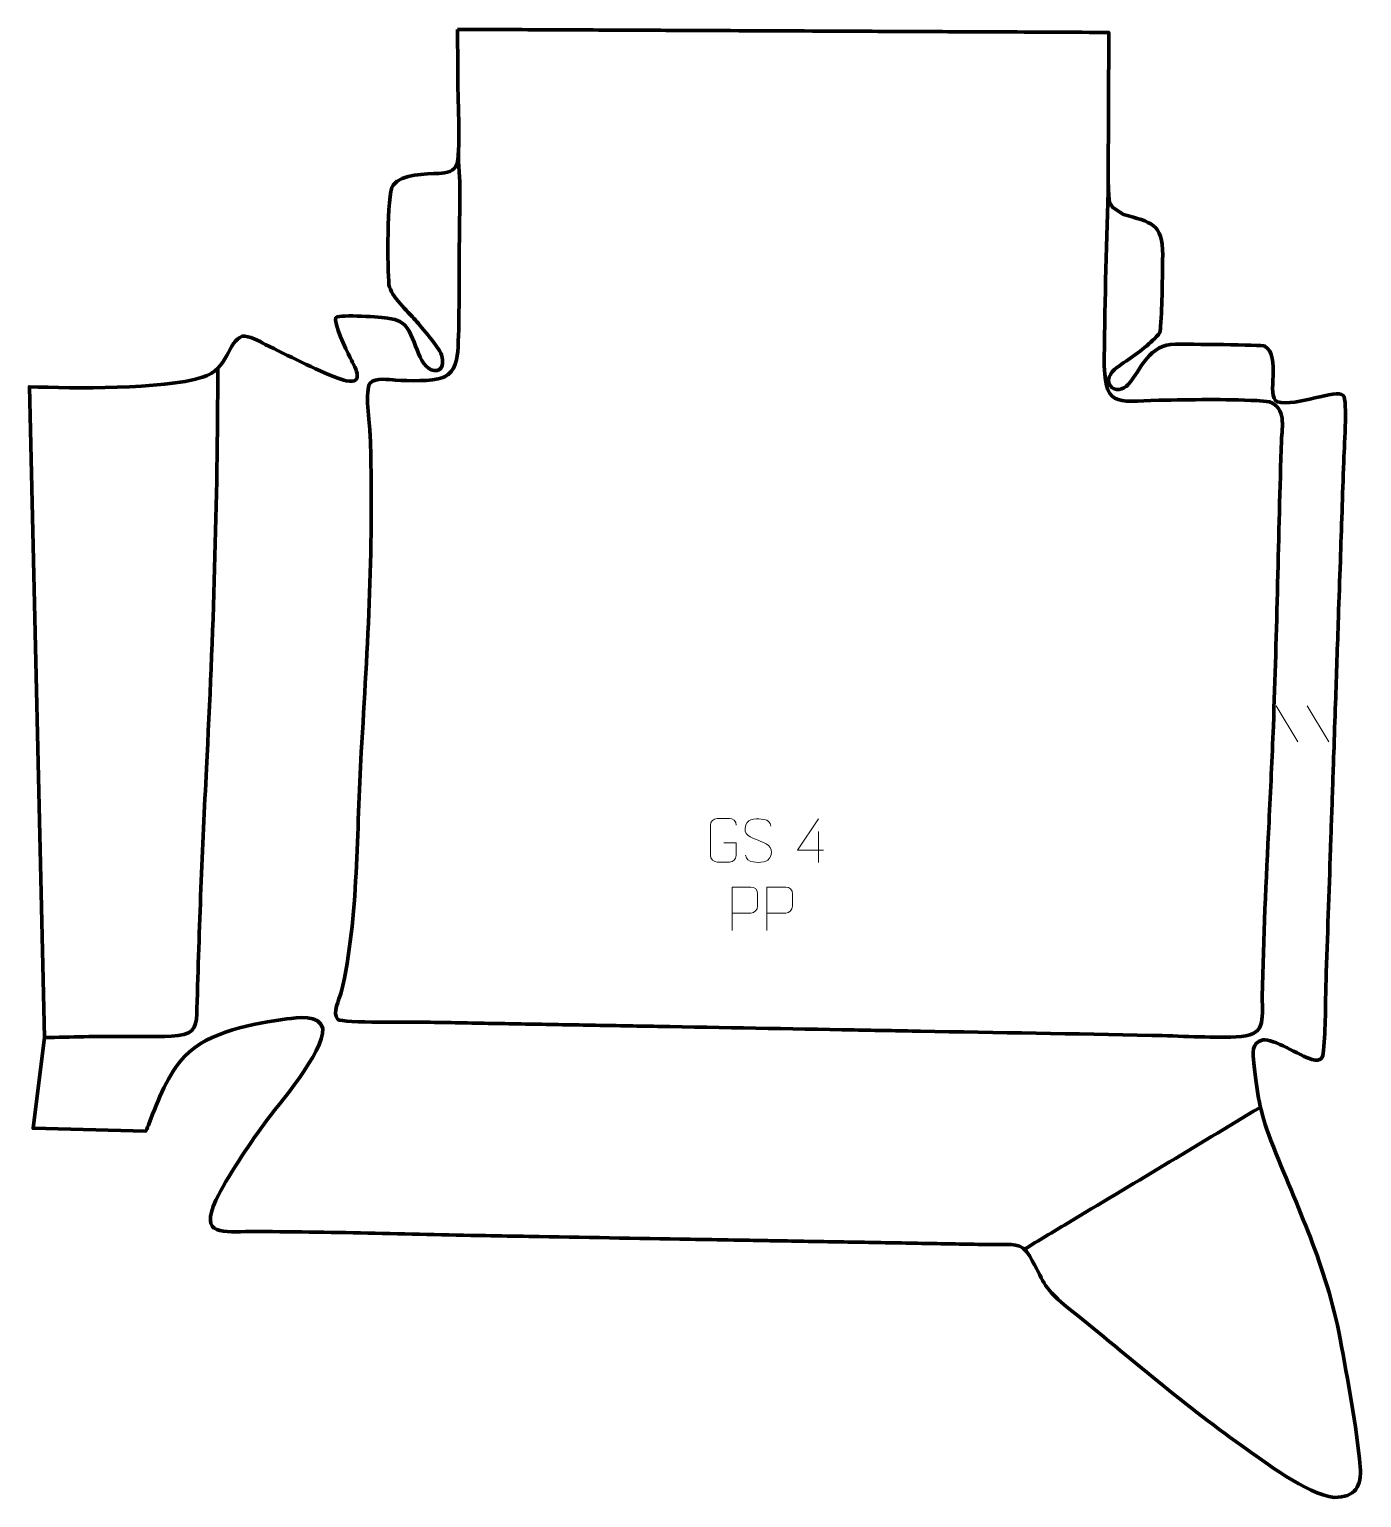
# Model space of a CAD drawing. Header units: millimetres. Extents: x 914 to 1678, y 67 to 908.
import ezdxf

# ---------------------------------------------------------------- set-up
doc = ezdxf.new("R2010")
doc.units = ezdxf.units.MM
doc.header["$MEASUREMENT"] = 0
doc.layers.add('layer 2', color=7, linetype='Continuous')
doc.layers.add('layer 3', color=7, linetype='Continuous')

msp = doc.modelspace()

# ---------------------------------------------------------------- linework, layer by layer
at = {"layer": 'layer 2', "color": 142, "lineweight": 158}
for points, knots in [([(1532.908, 821.4145), (1532.0255, 787.7884), (1530.86, 753.9189), (1530.5902, 720.3005), (1530.5902, 720.3005), (1530.3568, 691.2078), (1536.5565, 695.0295), (1561.8594, 695.6551), (1561.8594, 695.6551), (1580.5191, 696.0396), (1599.3977, 696.3829), (1618.0375, 695.4817), (1618.0375, 695.4817), (1620.2103, 695.3677), (1623.1518, 695.2342), (1625.2531, 694.6957), (1625.2531, 694.6957), (1634.9513, 691.0668), (1632.4803, 681.009), (1632.1907, 672.5199), (1632.1907, 672.5199), (1630.3305, 617.9929), (1629.6089, 563.4635), (1627.4945, 508.8929), (1627.4945, 508.8929), (1626.7743, 490.5768), (1625.9551, 472.2681), (1625.0168, 453.9619), (1625.0168, 453.9619), (1623.299, 420.6847), (1621.835, 387.4234), (1621.1732, 354.1058), (1621.1732, 354.1058), (1621.0311, 340.1013), (1623.7211, 331.4825), (1606.1269, 330.8604), (1606.1269, 330.8604), (1590.516, 330.3085), (1573.6275, 331.4398), (1557.8263, 331.7615), (1557.8263, 331.7615), (1513.6252, 332.6614), (1469.396, 333.3634), (1425.1904, 334.1631), (1425.1904, 334.1631), (1418.8755, 334.2774), (1412.5606, 334.3916), (1406.2457, 334.5058), (1406.2457, 334.5058), (1399.9308, 334.6201), (1393.6159, 334.7344), (1387.301, 334.8486), (1387.301, 334.8486), (1349.7274, 335.5283), (1312.1538, 336.208), (1274.5802, 336.8877), (1274.5802, 336.8877), (1261.9504, 337.1162), (1249.3206, 337.3447), (1236.6909, 337.5732), (1236.6909, 337.5732), (1230.376, 337.6874), (1224.0611, 337.8016), (1217.7462, 337.9158), (1217.7462, 337.9158), (1211.4313, 338.0301), (1205.1164, 338.1443), (1198.8015, 338.2586), (1198.8015, 338.2586), (1192.4866, 338.3729), (1186.1717, 338.4871), (1179.8568, 338.6013), (1179.8568, 338.6013), (1173.5419, 338.7155), (1167.227, 338.8298), (1160.9122, 338.944), (1160.9122, 338.944), (1154.5973, 339.0582), (1148.2826, 339.1822), (1141.9675, 339.2867), (1141.9675, 339.2867), (1135.092, 339.368), (1094.0628, 338.7755), (1091.281, 340.8923), (1091.281, 340.8923), (1087.9943, 344.7588), (1092.0047, 351.9983), (1093.2603, 356.2289), (1093.2603, 356.2289), (1103.454, 399.9738), (1101.9045, 449.0533), (1104.7093, 494.0423), (1104.7093, 494.0423), (1108.3613, 553.9053), (1112.0848, 616.373), (1109.7644, 676.2561), (1109.7644, 676.2561), (1109.541, 682.0218), (1106.5556, 701.7753), (1109.8758, 705.4999), (1109.8758, 705.4999), (1112.8515, 708.838), (1120.4105, 707.4266), (1124.4379, 707.1582), (1124.4379, 707.1582), (1131.6711, 706.8459), (1144.9232, 706.2975), (1151.5126, 708.6966), (1151.5126, 708.6966), (1151.5126, 708.6966), (1152.4248, 709.0287), (1152.4248, 709.0287), (1152.4248, 709.0287), (1158.9283, 712.1507), (1159.7375, 719.7682), (1160.1706, 726.1558), (1160.1706, 726.1558), (1161.0714, 743.9455), (1160.6567, 762.5716), (1160.8625, 780.4617), (1160.8625, 780.4617), (1161.0079, 792.1586), (1161.1536, 803.8556), (1161.2991, 815.5526), (1161.2991, 815.5526), (1161.3778, 821.8751), (1160.3436, 831.312), (1160.4224, 837.6346)], [0, 0, 0, 0, 0.03030303, 0.03030303, 0.03030303, 0.03030303, 0.06060606, 0.06060606, 0.06060606, 0.06060606, 0.09090909, 0.09090909, 0.09090909, 0.09090909, 0.12121212, 0.12121212, 0.12121212, 0.12121212, 0.15151515, 0.15151515, 0.15151515, 0.15151515, 0.18181818, 0.18181818, 0.18181818, 0.18181818, 0.21212121, 0.21212121, 0.21212121, 0.21212121, 0.24242424, 0.24242424, 0.24242424, 0.24242424, 0.27272727, 0.27272727, 0.27272727, 0.27272727, 0.3030303, 0.3030303, 0.3030303, 0.3030303, 0.33333333, 0.33333333, 0.33333333, 0.33333333, 0.36363636, 0.36363636, 0.36363636, 0.36363636, 0.39393939, 0.39393939, 0.39393939, 0.39393939, 0.42424242, 0.42424242, 0.42424242, 0.42424242, 0.45454545, 0.45454545, 0.45454545, 0.45454545, 0.48484848, 0.48484848, 0.48484848, 0.48484848, 0.51515152, 0.51515152, 0.51515152, 0.51515152, 0.54545455, 0.54545455, 0.54545455, 0.54545455, 0.57575758, 0.57575758, 0.57575758, 0.57575758, 0.60606061, 0.60606061, 0.60606061, 0.60606061, 0.63636364, 0.63636364, 0.63636364, 0.63636364, 0.66666667, 0.66666667, 0.66666667, 0.66666667, 0.6969697, 0.6969697, 0.6969697, 0.6969697, 0.72727273, 0.72727273, 0.72727273, 0.72727273, 0.75757576, 0.75757576, 0.75757576, 0.75757576, 0.78787879, 0.78787879, 0.78787879, 0.78787879, 0.81818182, 0.81818182, 0.81818182, 0.81818182, 0.84848485, 0.84848485, 0.84848485, 0.84848485, 0.87878788, 0.87878788, 0.87878788, 0.87878788, 0.90909091, 0.90909091, 0.90909091, 0.90909091, 0.93939394, 0.93939394, 0.93939394, 0.93939394, 1, 1, 1, 1]), ([(1022.4503, 714.036), (1022.4348, 637.4961), (1019.8823, 561.1869), (1016.0003, 484.7551), (1016.0003, 484.7551), (1013.6663, 438.8983), (1011.7206, 393.0393), (1010.5713, 347.1361), (1010.5713, 347.1361), (1010.357, 338.3051), (1009.8594, 332.5862), (999.7597, 331.6061), (999.7597, 331.6061), (989.7865, 330.6383), (978.3363, 331.1204), (968.2214, 331.1799), (968.2214, 331.1799), (953.2318, 331.2416), (938.2034, 330.7803), (923.2143, 330.4784)], [0, 0, 0, 0, 0.16666667, 0.16666667, 0.16666667, 0.16666667, 0.33333333, 0.33333333, 0.33333333, 0.33333333, 0.5, 0.5, 0.5, 0.5, 0.66666667, 0.66666667, 0.66666667, 0.66666667, 1, 1, 1, 1]), ([(1619.6617, 290.3072), (1582.894, 268.195), (1546.1262, 246.083), (1509.3586, 223.9708), (1509.3586, 223.9708), (1501.2307, 219.0827), (1493.1029, 214.1946), (1484.975, 209.3065)], [0, 0, 0, 0, 0.33333333, 0.33333333, 0.33333333, 0.33333333, 1, 1, 1, 1])]:
    msp.add_open_spline(points, degree=3, knots=knots, dxfattribs=at)
at = {"layer": 'layer 3', "color": 242, "lineweight": 158}
msp.add_open_spline([(1159.878, 908.2112), (1168.208, 908.1881), (1176.2038, 908.1389), (1184.5339, 908.0997), (1184.5339, 908.0997), (1192.8666, 908.0604), (1201.1994, 908.0211), (1209.5322, 907.9818), (1209.5322, 907.9818), (1226.1978, 907.9031), (1242.8633, 907.8245), (1259.5288, 907.7458), (1259.5288, 907.7458), (1267.0283, 907.7104), (1274.5278, 907.675), (1282.0273, 907.6396), (1282.0273, 907.6396), (1290.3601, 907.6003), (1298.6928, 907.561), (1307.0256, 907.5217), (1307.0256, 907.5217), (1332.0239, 907.4037), (1357.0222, 907.2857), (1382.0205, 907.1677), (1382.0205, 907.1677), (1390.3533, 907.1284), (1398.6861, 907.0891), (1407.0188, 907.0498), (1407.0188, 907.0498), (1415.3516, 907.0104), (1423.6844, 906.9711), (1432.0172, 906.9318), (1432.0172, 906.9318), (1439.9333, 906.8944), (1447.8494, 906.8571), (1455.7655, 906.8197), (1455.7655, 906.8197), (1477.8474, 906.7155), (1499.9293, 906.6113), (1522.0111, 906.5071), (1522.0111, 906.5071), (1525.7608, 906.4895), (1529.4211, 906.4721), (1533.1708, 906.4544), (1533.1708, 906.4544), (1533.1708, 906.4544), (1532.908, 821.4145), (1532.908, 821.4145), (1532.908, 821.4145), (1532.908, 821.4145), (1533.1725, 812.6391), (1533.1725, 812.6391), (1533.1725, 812.6391), (1533.1725, 812.6391), (1533.6576, 808.979), (1533.6576, 808.979), (1533.6576, 808.979), (1533.6576, 808.979), (1535.5097, 806.1127), (1535.5097, 806.1127), (1535.5097, 806.1127), (1535.5097, 806.1127), (1541.6823, 802.1731), (1541.6823, 802.1731), (1541.6823, 802.1731), (1557.1419, 797.5371), (1564.3365, 797.3184), (1564.0865, 778.7841), (1564.0865, 778.7841), (1563.8641, 765.461), (1563.8346, 751.203), (1562.8989, 737.9877), (1562.8989, 737.9877), (1562.6091, 733.8945), (1562.738, 734.328), (1559.5725, 731.1298), (1559.5725, 731.1298), (1553.8191, 725.3171), (1546.0489, 720.0901), (1539.2709, 715.4671), (1539.2709, 715.4671), (1535.6133, 712.9714), (1530.8378, 708.607), (1534.1107, 703.853), (1534.1107, 703.853), (1536.3608, 700.5847), (1541.677, 701.7342), (1544.162, 704.483), (1544.162, 704.483), (1551.9452, 713.6155), (1556.0634, 727.8715), (1571.51, 727.8162), (1571.51, 727.8162), (1577.9412, 727.7698), (1620.9292, 727.5022), (1622.6322, 726.7618), (1622.6322, 726.7618), (1632.2834, 720.6535), (1623.2171, 698.2468), (1629.6261, 694.7997), (1629.6261, 694.7997), (1641.1238, 691.704), (1663.3334, 702.5137), (1667.665, 698.3677), (1667.665, 698.3677), (1670.091, 696.0457), (1668.039, 666.0987), (1667.8394, 660.2495), (1667.8394, 660.2495), (1667.1934, 641.3215), (1666.5458, 622.3936), (1665.8989, 603.4656), (1665.8989, 603.4656), (1665.5323, 592.7407), (1665.1658, 582.0157), (1664.7992, 571.2908), (1664.7992, 571.2908), (1664.2385, 554.8879), (1663.6779, 538.4851), (1663.1173, 522.0822), (1663.1173, 522.0822), (1662.7939, 512.619), (1662.4704, 503.1558), (1662.147, 493.6926), (1662.147, 493.6926), (1661.7266, 481.3905), (1661.3061, 469.0883), (1660.8857, 456.7861), (1660.8857, 456.7861), (1660.6809, 450.7928), (1660.4761, 444.7994), (1660.2711, 438.806), (1660.2711, 438.806), (1659.4087, 413.5709), (1658.5462, 388.3357), (1657.6837, 363.1005), (1657.6837, 363.1005), (1657.2953, 350.0923), (1657.5162, 335.8579), (1656.3277, 323.033), (1656.3277, 323.033), (1655.9213, 318.648), (1655.0265, 316.7081), (1649.6539, 317.9102), (1649.6539, 317.9102), (1642.204, 320.2129), (1627.7003, 330.043), (1621.4183, 329.1806), (1621.4183, 329.1806), (1614.5571, 327.1927), (1615.6773, 321.6639), (1616.3615, 315.777), (1616.3615, 315.777), (1618.4842, 297.1555), (1619.3857, 289.4946), (1626.094, 271.543), (1626.094, 271.543), (1641.4622, 232.2915), (1657.8117, 200.1358), (1665.7786, 157.8992), (1665.7786, 157.8992), (1670.2108, 134.1112), (1675.0834, 108.6342), (1677.2755, 84.5966), (1677.2755, 84.5966), (1678.1102, 73.4902), (1674.5004, 66.8635), (1662.3969, 67.0341), (1662.3969, 67.0341), (1646.3004, 69.0669), (1622.9221, 87.1104), (1609.2945, 96.674), (1609.2945, 96.674), (1574.4054, 121.438), (1541.9641, 149.9523), (1508.5164, 176.6628), (1508.5164, 176.6628), (1494.2548, 188.4757), (1496.4435, 190.6418), (1487.8706, 205.1516), (1487.8706, 205.1516), (1482.9144, 213.5401), (1477.4388, 211.7337), (1468.6627, 211.8372), (1468.6627, 211.8372), (1457.3843, 211.9703), (1446.074, 212.2254), (1434.7931, 212.4241), (1434.7931, 212.4241), (1428.7887, 212.5298), (1422.7842, 212.6354), (1416.7798, 212.7412), (1416.7798, 212.7412), (1404.1388, 212.9638), (1391.4979, 213.1863), (1378.8569, 213.4088), (1378.8569, 213.4088), (1372.8524, 213.5145), (1366.848, 213.6202), (1360.8435, 213.7259), (1360.8435, 213.7259), (1354.5231, 213.8372), (1348.2026, 213.9484), (1341.8821, 214.0598), (1341.8821, 214.0598), (1339.9859, 214.0931), (1338.0898, 214.1265), (1336.1937, 214.1599), (1336.1937, 214.1599), (1330.1892, 214.2656), (1324.1847, 214.3713), (1318.1802, 214.477), (1318.1802, 214.477), (1309.8364, 214.6239), (1301.4927, 214.7708), (1293.1489, 214.9176), (1293.1489, 214.9176), (1262.3794, 215.4593), (1231.6099, 216.001), (1200.8404, 216.5427), (1200.8404, 216.5427), (1192.539, 216.6888), (1184.2377, 216.835), (1175.9363, 216.9811), (1175.9363, 216.9811), (1131.0382, 217.7835), (1086.0516, 219.3004), (1041.1545, 219.3286), (1041.1545, 219.3286), (1026.1392, 219.338), (1011.5196, 216.4259), (1021.4274, 237.2848), (1021.4274, 237.2848), (1027.8575, 250.5357), (1040.0896, 268.5503), (1048.8439, 280.7634), (1048.8439, 280.7634), (1057.4341, 292.5027), (1083.3946, 321.9216), (1082.6553, 335.667), (1082.6553, 335.667), (1081.0426, 343.7593), (1067.9331, 341.9768), (1061.9892, 341.1838), (1061.9892, 341.1838), (1043.6479, 338.7368), (1016.7305, 333.8222), (1003.6063, 319.8827), (1003.6063, 319.8827), (993.7041, 309.3653), (988.3958, 294.7561), (983.19, 281.5146), (983.19, 281.5146), (982.5714, 279.9911), (981.9527, 278.4675), (981.3341, 276.9439), (981.3341, 276.9439), (981.3341, 276.9439), (916.5995, 278.5316), (916.5995, 278.5316), (916.5995, 278.5316), (916.5995, 278.5316), (923.2143, 330.4784), (923.2143, 330.4784), (923.2143, 330.4784), (923.2143, 330.4784), (914.4839, 703.409), (914.4839, 703.409), (914.4839, 703.409), (940.2613, 702.549), (990.0832, 701.7196), (1013.7389, 708.83), (1013.7389, 708.83), (1028.6187, 713.3026), (1028.2952, 729.5847), (1036.4661, 732.4087), (1036.4661, 732.4087), (1040.4704, 732.8404), (1046.1883, 729.5864), (1049.6946, 727.727), (1049.6946, 727.727), (1062.5616, 721.4059), (1078.1731, 713.2141), (1091.344, 708.3327), (1091.344, 708.3327), (1092.9448, 707.7394), (1094.3626, 707.2754), (1096.0148, 706.8535), (1096.0148, 706.8535), (1107.6859, 704.6546), (1100.4477, 715.5956), (1098.0071, 720.7794), (1098.0071, 720.7794), (1096.5686, 723.8346), (1088.4565, 740.4826), (1090.1992, 743.088), (1090.1992, 743.088), (1093.1474, 745.0697), (1116.1517, 743.3111), (1120.8018, 742.5777), (1120.8018, 742.5777), (1123.725, 742.0327), (1126.1407, 741.4059), (1128.6158, 739.7171), (1128.6158, 739.7171), (1136.0505, 733.9201), (1136.785, 714.0477), (1146.4133, 712.7539), (1146.4133, 712.7539), (1151.5896, 712.0584), (1152.1813, 717.8006), (1150.6689, 721.7508), (1150.6689, 721.7508), (1148.8525, 726.4953), (1139.6862, 736.9813), (1135.7857, 741.5338), (1135.7857, 741.5338), (1131.1634, 746.929), (1121.9888, 755.019), (1120.6031, 761.8617), (1120.6031, 761.8617), (1119.681, 770.5017), (1119.3236, 813.2617), (1122.9368, 819.0255), (1122.9368, 819.0255), (1128.1792, 825.6236), (1141.6678, 825.1619), (1149.1729, 825.7073), (1149.1729, 825.7073), (1153.649, 826.0326), (1158.2465, 826.412), (1159.6647, 831.2611), (1159.6647, 831.2611), (1161.8427, 842.0942), (1159.9545, 869.9093), (1159.9907, 882.6803), (1159.9907, 882.6803), (1160.015, 891.2357), (1159.9768, 899.6591), (1159.878, 908.2112)], degree=3, knots=[0, 0, 0, 0, 0.01162791, 0.01162791, 0.01162791, 0.01162791, 0.02325581, 0.02325581, 0.02325581, 0.02325581, 0.03488372, 0.03488372, 0.03488372, 0.03488372, 0.04651163, 0.04651163, 0.04651163, 0.04651163, 0.05813953, 0.05813953, 0.05813953, 0.05813953, 0.06976744, 0.06976744, 0.06976744, 0.06976744, 0.08139535, 0.08139535, 0.08139535, 0.08139535, 0.09302326, 0.09302326, 0.09302326, 0.09302326, 0.10465116, 0.10465116, 0.10465116, 0.10465116, 0.11627907, 0.11627907, 0.11627907, 0.11627907, 0.12790698, 0.12790698, 0.12790698, 0.12790698, 0.13953488, 0.13953488, 0.13953488, 0.13953488, 0.15116279, 0.15116279, 0.15116279, 0.15116279, 0.1627907, 0.1627907, 0.1627907, 0.1627907, 0.1744186, 0.1744186, 0.1744186, 0.1744186, 0.18604651, 0.18604651, 0.18604651, 0.18604651, 0.19767442, 0.19767442, 0.19767442, 0.19767442, 0.20930233, 0.20930233, 0.20930233, 0.20930233, 0.22093023, 0.22093023, 0.22093023, 0.22093023, 0.23255814, 0.23255814, 0.23255814, 0.23255814, 0.24418605, 0.24418605, 0.24418605, 0.24418605, 0.25581395, 0.25581395, 0.25581395, 0.25581395, 0.26744186, 0.26744186, 0.26744186, 0.26744186, 0.27906977, 0.27906977, 0.27906977, 0.27906977, 0.29069767, 0.29069767, 0.29069767, 0.29069767, 0.30232558, 0.30232558, 0.30232558, 0.30232558, 0.31395349, 0.31395349, 0.31395349, 0.31395349, 0.3255814, 0.3255814, 0.3255814, 0.3255814, 0.3372093, 0.3372093, 0.3372093, 0.3372093, 0.34883721, 0.34883721, 0.34883721, 0.34883721, 0.36046512, 0.36046512, 0.36046512, 0.36046512, 0.37209302, 0.37209302, 0.37209302, 0.37209302, 0.38372093, 0.38372093, 0.38372093, 0.38372093, 0.39534884, 0.39534884, 0.39534884, 0.39534884, 0.40697674, 0.40697674, 0.40697674, 0.40697674, 0.41860465, 0.41860465, 0.41860465, 0.41860465, 0.43023256, 0.43023256, 0.43023256, 0.43023256, 0.44186047, 0.44186047, 0.44186047, 0.44186047, 0.45348837, 0.45348837, 0.45348837, 0.45348837, 0.46511628, 0.46511628, 0.46511628, 0.46511628, 0.47674419, 0.47674419, 0.47674419, 0.47674419, 0.48837209, 0.48837209, 0.48837209, 0.48837209, 0.5, 0.5, 0.5, 0.5, 0.51162791, 0.51162791, 0.51162791, 0.51162791, 0.52325581, 0.52325581, 0.52325581, 0.52325581, 0.53488372, 0.53488372, 0.53488372, 0.53488372, 0.54651163, 0.54651163, 0.54651163, 0.54651163, 0.55813953, 0.55813953, 0.55813953, 0.55813953, 0.56976744, 0.56976744, 0.56976744, 0.56976744, 0.58139535, 0.58139535, 0.58139535, 0.58139535, 0.59302326, 0.59302326, 0.59302326, 0.59302326, 0.60465116, 0.60465116, 0.60465116, 0.60465116, 0.61627907, 0.61627907, 0.61627907, 0.61627907, 0.62790698, 0.62790698, 0.62790698, 0.62790698, 0.63953488, 0.63953488, 0.63953488, 0.63953488, 0.65116279, 0.65116279, 0.65116279, 0.65116279, 0.6627907, 0.6627907, 0.6627907, 0.6627907, 0.6744186, 0.6744186, 0.6744186, 0.6744186, 0.68604651, 0.68604651, 0.68604651, 0.68604651, 0.69767442, 0.69767442, 0.69767442, 0.69767442, 0.70930233, 0.70930233, 0.70930233, 0.70930233, 0.72093023, 0.72093023, 0.72093023, 0.72093023, 0.73255814, 0.73255814, 0.73255814, 0.73255814, 0.74418605, 0.74418605, 0.74418605, 0.74418605, 0.75581395, 0.75581395, 0.75581395, 0.75581395, 0.76744186, 0.76744186, 0.76744186, 0.76744186, 0.77906977, 0.77906977, 0.77906977, 0.77906977, 0.79069767, 0.79069767, 0.79069767, 0.79069767, 0.80232558, 0.80232558, 0.80232558, 0.80232558, 0.81395349, 0.81395349, 0.81395349, 0.81395349, 0.8255814, 0.8255814, 0.8255814, 0.8255814, 0.8372093, 0.8372093, 0.8372093, 0.8372093, 0.84883721, 0.84883721, 0.84883721, 0.84883721, 0.86046512, 0.86046512, 0.86046512, 0.86046512, 0.87209302, 0.87209302, 0.87209302, 0.87209302, 0.88372093, 0.88372093, 0.88372093, 0.88372093, 0.89534884, 0.89534884, 0.89534884, 0.89534884, 0.90697674, 0.90697674, 0.90697674, 0.90697674, 0.91860465, 0.91860465, 0.91860465, 0.91860465, 0.93023256, 0.93023256, 0.93023256, 0.93023256, 0.94186047, 0.94186047, 0.94186047, 0.94186047, 0.95348837, 0.95348837, 0.95348837, 0.95348837, 0.96511628, 0.96511628, 0.96511628, 0.96511628, 0.97674419, 0.97674419, 0.97674419, 0.97674419, 1, 1, 1, 1], dxfattribs=at)
at = {"layer": 'layer 3', "color": 250, "lineweight": 9}
for points in [[(1629.1498, 520.5331), (1629.1498, 520.5331), (1641.5141, 499.9888), (1641.5141, 499.9888)], [(1646.8797, 520.5331), (1646.8797, 520.5331), (1659.244, 499.9888), (1659.244, 499.9888)], [(1366.7283, 448.5465), (1366.7283, 448.5465), (1366.7283, 430.8818), (1366.7283, 430.8818)]]:
    msp.add_open_spline(points, degree=3, dxfattribs=at)
for points, knots in [([(1312.5219, 442.0516), (1312.5219, 442.0516), (1319.69, 442.0516), (1319.69, 442.0516), (1319.69, 442.0516), (1319.69, 442.0516), (1319.69, 434.8835), (1319.69, 434.8835), (1319.69, 434.8835), (1319.5503, 432.5601), (1317.8731, 431.0805), (1315.7253, 431.0697), (1315.7253, 431.0697), (1313.3935, 431.0701), (1311.0615, 431.0701), (1308.73, 431.0697), (1308.73, 431.0697), (1306.8051, 430.9643), (1304.8329, 432.8488), (1304.8441, 434.8661), (1304.8441, 434.8661), (1304.8445, 440.6362), (1304.8445, 446.4059), (1304.8441, 452.1752), (1304.8441, 452.1752), (1304.8483, 454.3133), (1306.5951, 456.0325), (1308.7474, 456.0191), (1308.7474, 456.0191), (1311.0731, 456.0191), (1313.3992, 456.0191), (1315.7253, 456.0191), (1315.7253, 456.0191), (1317.672, 456.0545), (1319.6634, 454.563), (1319.69, 452.1253)], [0, 0, 0, 0, 0.1, 0.1, 0.1, 0.1, 0.2, 0.2, 0.2, 0.2, 0.3, 0.3, 0.3, 0.3, 0.4, 0.4, 0.4, 0.4, 0.5, 0.5, 0.5, 0.5, 0.6, 0.6, 0.6, 0.6, 0.7, 0.7, 0.7, 0.7, 0.8, 0.8, 0.8, 0.8, 1, 1, 1, 1]), ([(1332.267, 443.5427), (1328.0187, 445.0131), (1323.1106, 446.8089), (1325.1157, 452.3292), (1325.1157, 452.3292), (1326.6192, 456.4691), (1331.8328, 456.0806), (1335.4364, 455.4795), (1335.4364, 455.4795), (1338.297, 455.0023), (1339.1617, 453.7891), (1339.4723, 451.705)], [0, 0, 0, 0, 0.25, 0.25, 0.25, 0.25, 0.5, 0.5, 0.5, 0.5, 1, 1, 1, 1]), ([(1369.6724, 437.7854), (1369.6724, 437.7854), (1354.8507, 437.7854), (1354.8507, 437.7854), (1354.8507, 437.7854), (1354.8507, 437.7854), (1366.7283, 455.8559), (1366.7283, 455.8559)], [0, 0, 0, 0, 0.33333333, 0.33333333, 0.33333333, 0.33333333, 1, 1, 1, 1]), ([(1332.267, 443.5426), (1336.2856, 441.8959), (1341.3151, 440.0076), (1339.4811, 434.6473), (1339.4811, 434.6473), (1338.0213, 430.3809), (1333.1105, 430.6376), (1329.3844, 431.1923), (1329.3844, 431.1923), (1326.6344, 431.6021), (1325.4135, 432.8156), (1325.0355, 434.9278)], [0, 0, 0, 0, 0.25, 0.25, 0.25, 0.25, 0.5, 0.5, 0.5, 0.5, 1, 1, 1, 1]), ([(1317.2444, 391.7773), (1317.2444, 391.7773), (1317.2444, 416.7309), (1317.2444, 416.7309), (1317.2444, 416.7309), (1320.8394, 416.7309), (1324.4347, 416.7309), (1328.0301, 416.7309), (1328.0301, 416.7309), (1330.3553, 416.693), (1331.9127, 415.2029), (1331.9085, 412.8368), (1331.9085, 412.8368), (1331.9081, 410.8011), (1331.9081, 407.7418), (1331.9085, 405.7058), (1331.9085, 405.7058), (1331.902, 403.8304), (1330.0898, 401.8885), (1328.0802, 401.8694), (1328.0802, 401.8694), (1328.0802, 401.8694), (1317.2444, 401.8694), (1317.2444, 401.8694)], [0, 0, 0, 0, 0.14285714, 0.14285714, 0.14285714, 0.14285714, 0.28571429, 0.28571429, 0.28571429, 0.28571429, 0.42857143, 0.42857143, 0.42857143, 0.42857143, 0.57142857, 0.57142857, 0.57142857, 0.57142857, 0.71428571, 0.71428571, 0.71428571, 0.71428571, 1, 1, 1, 1]), ([(1337.2444, 391.7773), (1337.2444, 391.7773), (1337.2444, 416.7309), (1337.2444, 416.7309), (1337.2444, 416.7309), (1340.8394, 416.7309), (1344.4347, 416.7309), (1348.0301, 416.7309), (1348.0301, 416.7309), (1350.3553, 416.693), (1351.9127, 415.2029), (1351.9085, 412.8368), (1351.9085, 412.8368), (1351.9081, 410.8011), (1351.9081, 407.7418), (1351.9085, 405.7058), (1351.9085, 405.7058), (1351.902, 403.8304), (1350.0898, 401.8885), (1348.0802, 401.8694), (1348.0802, 401.8694), (1348.0802, 401.8694), (1337.2444, 401.8694), (1337.2444, 401.8694)], [0, 0, 0, 0, 0.14285714, 0.14285714, 0.14285714, 0.14285714, 0.28571429, 0.28571429, 0.28571429, 0.28571429, 0.42857143, 0.42857143, 0.42857143, 0.42857143, 0.57142857, 0.57142857, 0.57142857, 0.57142857, 0.71428571, 0.71428571, 0.71428571, 0.71428571, 1, 1, 1, 1])]:
    msp.add_open_spline(points, degree=3, knots=knots, dxfattribs=at)

doc.saveas('drawing.dxf')
